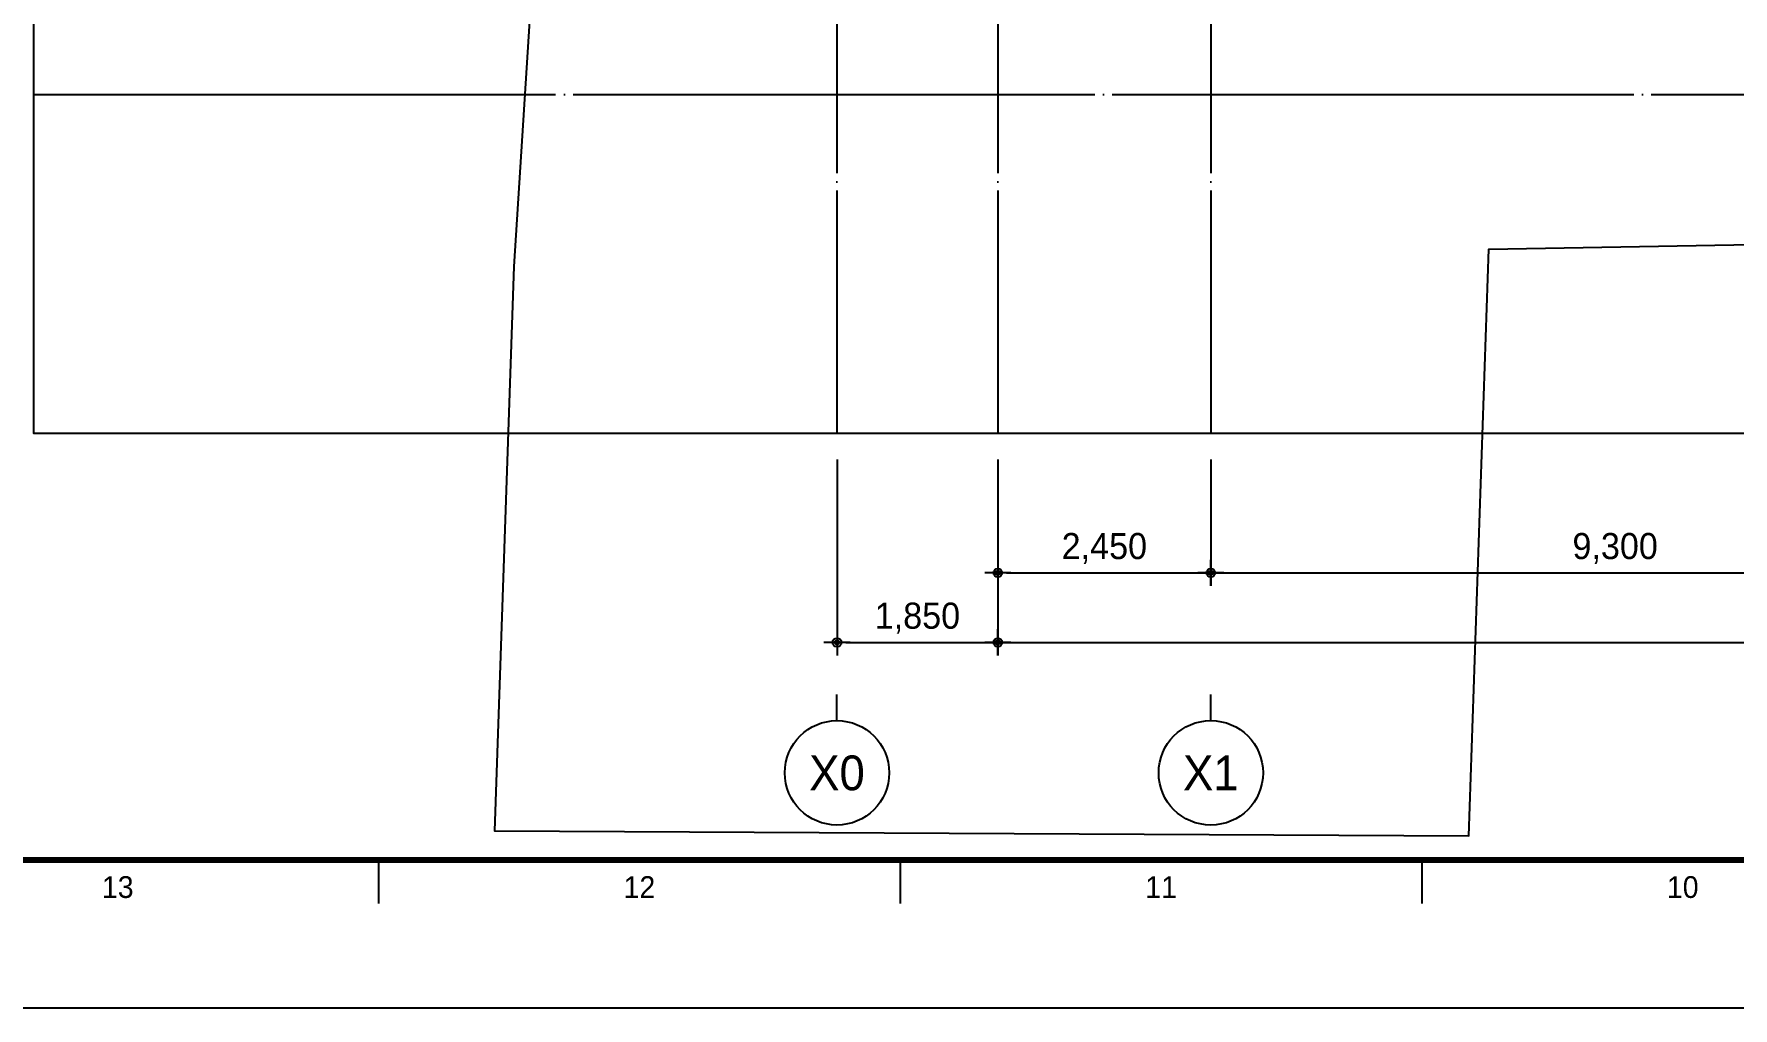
# Model space of a CAD drawing. Header units: millimetres. Extents: x 0 to 1390178, y 0 to 110113.
# Drawn here: x 512036 to 531578, y 0 to 11195 of the extents above; entities that cross this region are included whole.
import ezdxf
from ezdxf.enums import TextEntityAlignment as Align
from ezdxf.xclip import XClip

# ---------------------------------------------------------------- set-up
doc = ezdxf.new("R2010")
doc.units = ezdxf.units.MM
doc.header["$LTSCALE"] = 100
doc.header["$XCLIPFRAME"] = 0
doc.linetypes.add('X - 평면도$0$CEN', pattern=[62, 60, -1, 0, -1])
doc.layers.get('DEFPOINTS').update_dxf_attribs({"color": 145})
for name, color, linetype in [('AA-XXXX-DIMS', 7, 'Continuous'), ('DIM', 7, 'Continuous'), ('X - SHEET$0$AA-BORD-FORM', 7, 'Continuous'), ('X - SHEET$0$AA-BORD-TEXT', 3, 'Continuous'), ('X - 평면도$0$A-CEN', 1, 'X - 평면도$0$CEN'), ('X - 평면도$0$AA-XXXX-CNTL', 1, 'X - 평면도$0$CEN')]:
    doc.layers.add(name, color=color, linetype=linetype)
doc.layers.add('X - 평면도$0$DEFPOINT', color=163, linetype='Continuous', plot=False)
doc.styles.add('HAUD01', font='Dotum.ttf')
doc.styles.get("Standard").update_dxf_attribs({"font": 'Dotum.ttf'})
doc.styles.add('X - SHEET$0$HAUD01', font='Dotum.ttf')
doc.dimstyles.new('HAUD-100', dxfattribs={"dimscale": 100, "dimtxt": 3, "dimasz": 1, "dimexe": 0, "dimexo": 3, "dimgap": 1, "dimtad": 1, "dimdec": 0, "dimdsep": 46, "dimlunit": 6, "dimtxsty": 'HAUD01', "dimblk": 'DIMDOT', "dimcen": 2.5, "dimdle": 1.5, "dimclrd": 7, "dimclre": 7, "dimclrt": 3, "dimadec": 0, "dimazin": 0, "dimtfac": 1, "dimtdec": 0, "dimtix": 1, "dimtmove": 2, "dimatfit": 3, "dimfxl": 1, "dimtvp": 1, "dimtolj": 1, "dimtzin": 0, "dimarcsym": 0})

# ---------------------------------------------------------------- blocks, each defined once
blk = doc.blocks.new('X - SHEET$0$HAUDsheetV')
at = {"layer": 'X - SHEET$0$AA-BORD-FORM', "color": 2}
for p, q in [((121, 17), (121, 12)), ((181, 17), (181, 12)), ((241, 17), (241, 12))]:
    blk.add_line(p, q, dxfattribs=at)
at = {"layer": 'X - SHEET$0$AA-BORD-FORM', "color": 1}
blk.add_lwpolyline([(1, 0), (841, 0), (841, 594), (1, 594)], close=True, dxfattribs=at)
at = {"layer": 'X - SHEET$0$AA-BORD-FORM', "color": 2, "const_width": 0.682}
blk.add_lwpolyline([(21, 17), (21, 577), (821, 577), (821, 17)], close=True, dxfattribs=at)
at = {"layer": 'X - SHEET$0$AA-BORD-TEXT', "color": 7, "style": 'X - SHEET$0$HAUD01'}
for s, p in [('13', (91, 13.9)), ('12', (151, 13.9)), ('11', (211, 13.9)), ('10', (271, 13.9))]:
    blk.add_text(s, height=2.5, dxfattribs=at).set_placement(p, align=Align.MIDDLE_CENTER)
at = {"layer": 'X - SHEET$0$AA-BORD-TEXT', "color": 3, "style": 'X - SHEET$0$HAUD01'}
for tag, p in [('PJCode', (786, 567.94)), ('작성자', (786.11, 194.82)), ('검토자', (786.11, 181.82)), ('최종검토자', (786.11, 168.82)), ('승인자', (786.11, 155.82)), ('일자', (786.83, 144.02)), ('개정번호', (812, 65.92))]:
    blk.add_attdef(tag, text='', height=3, dxfattribs=at).set_placement(p, align=Align.MIDDLE_CENTER)
at = {"layer": 'X - SHEET$0$AA-BORD-TEXT', "color": 3, "lineweight": 30, "flags": 104}
blk.add_attdef('PJTitle', text='', height=4, dxfattribs=at).set_placement((787.25, 536.62), align=Align.MIDDLE_CENTER)
blk = doc.blocks.new('X - SHEET')
at = {"xscale": 100, "yscale": 100, "zscale": 100}
blk.add_blockref('X - SHEET$0$HAUDsheetV', (-100, 0), dxfattribs=at)
blk = doc.blocks.new('DIMDOT')
at = {"layer": 'AA-XXXX-DIMS'}
for p, q in [((-1.5, 0), (1.5, 0)), ((0, -1.5), (0, 1.5))]:
    blk.add_line(p, q, dxfattribs=at)
for radius in [0.5, 0.25]:
    blk.add_circle((0, 0), radius, dxfattribs=at)
blk = doc.blocks.new('*D359')
at = {"color": 7, "lineweight": -2, "transparency": 16777216}
for p, q in [((-41817, -11007), (-41817, -12307)), ((-32517, -11007), (-32517, -12307)), ((-41717, -12307), (-32617, -12307))]:
    blk.add_line(p, q, dxfattribs=at)
at = {"layer": 'DEFPOINTS', "color": 0, "transparency": 16777216}
for p in [(-41817, -10707, 0), (-32517, -10707, 0), (-32517, -12307)]:
    blk.add_point(p, dxfattribs=at)
at = {"color": 7, "lineweight": -2, "transparency": 16777216, "xscale": 100, "yscale": 100, "zscale": 100, "rotation": 180}
blk.add_blockref('DIMDOT', (-41817, -12307), dxfattribs=at)
at = {"color": 7, "lineweight": -2, "transparency": 16777216, "xscale": 100, "yscale": 100, "zscale": 100}
blk.add_blockref('DIMDOT', (-32517, -12307), dxfattribs=at)
at = {"color": 3, "transparency": 16777216, "insert": (-37167, -12028), "char_height": 300, "attachment_point": 5, "style": 'HAUD01'}
blk.add_mtext('\\A1;9,300', dxfattribs=at)
blk = doc.blocks.new('*D360')
at = {"color": 7, "lineweight": -2, "transparency": 16777216}
for p, q in [((-44267, -11007), (-44267, -12307)), ((-41817, -11007), (-41817, -12307)), ((-44167, -12307), (-41917, -12307))]:
    blk.add_line(p, q, dxfattribs=at)
at = {"layer": 'DEFPOINTS', "color": 0, "transparency": 16777216}
for p in [(-44267, -10707, 0), (-41817, -10707, 0), (-41817, -12307)]:
    blk.add_point(p, dxfattribs=at)
at = {"color": 7, "lineweight": -2, "transparency": 16777216, "xscale": 100, "yscale": 100, "zscale": 100, "rotation": 180}
blk.add_blockref('DIMDOT', (-44267, -12307), dxfattribs=at)
at = {"color": 7, "lineweight": -2, "transparency": 16777216, "xscale": 100, "yscale": 100, "zscale": 100}
blk.add_blockref('DIMDOT', (-41817, -12307), dxfattribs=at)
at = {"color": 3, "transparency": 16777216, "insert": (-43042, -12028), "char_height": 300, "attachment_point": 5, "style": 'HAUD01'}
blk.add_mtext('\\A1;2,450', dxfattribs=at)
blk = doc.blocks.new('*D383')
at = {"color": 7, "lineweight": -2, "transparency": 16777216}
for p, q in [((-46117, -11007), (-46117, -13107)), ((-44267, -11007), (-44267, -13107)), ((-46017, -13107), (-44367, -13107))]:
    blk.add_line(p, q, dxfattribs=at)
at = {"layer": 'DEFPOINTS', "color": 0, "transparency": 16777216}
for p in [(-46117, -10707, 0), (-44267, -10707, 0), (-44267, -13107)]:
    blk.add_point(p, dxfattribs=at)
at = {"color": 7, "lineweight": -2, "transparency": 16777216, "xscale": 100, "yscale": 100, "zscale": 100, "rotation": 180}
blk.add_blockref('DIMDOT', (-46117, -13107), dxfattribs=at)
at = {"color": 7, "lineweight": -2, "transparency": 16777216, "xscale": 100, "yscale": 100, "zscale": 100}
blk.add_blockref('DIMDOT', (-44267, -13107), dxfattribs=at)
at = {"color": 3, "transparency": 16777216, "insert": (-45192, -12828), "char_height": 300, "attachment_point": 5, "style": 'HAUD01'}
blk.add_mtext('\\A1;1,850', dxfattribs=at)
blk = doc.blocks.new('*D385')
at = {"color": 7, "lineweight": -2, "transparency": 16777216}
for p, q in [((-44267, -11007), (-44267, -13107)), ((-3417, -11007), (-3417, -13107)), ((-44167, -13107), (-3517, -13107))]:
    blk.add_line(p, q, dxfattribs=at)
at = {"layer": 'DEFPOINTS', "color": 0, "transparency": 16777216}
for p in [(-44267, -10707), (-3417, -10707), (-3417, -13107)]:
    blk.add_point(p, dxfattribs=at)
at = {"color": 7, "lineweight": -2, "transparency": 16777216, "xscale": 100, "yscale": 100, "zscale": 100, "rotation": 180}
blk.add_blockref('DIMDOT', (-44267, -13107), dxfattribs=at)
at = {"color": 7, "lineweight": -2, "transparency": 16777216, "xscale": 100, "yscale": 100, "zscale": 100}
blk.add_blockref('DIMDOT', (-3417, -13107), dxfattribs=at)
at = {"color": 3, "transparency": 16777216, "insert": (-23842, -12828), "char_height": 300, "attachment_point": 5, "style": 'HAUD01'}
blk.add_mtext('\\A1;40,850', dxfattribs=at)
blk = doc.blocks.new('X - 평면도$0$A$C9949ff83')
at = {"layer": 'DEFPOINTS'}
for points in [[(0, 59400), (84000, 59400), (84000, 0), (0, 0)], [(2000, 1700), (75000, 1700), (75000, 57700), (2000, 57700)]]:
    blk.add_lwpolyline(points, close=True, dxfattribs=at)
blk = doc.blocks.new('X - 평면도', base_point=(-475.4, -286.7))
at = {"layer": 'DEFPOINTS'}
blk.add_lwpolyline([(783286.2, 68689.6), (844213.6, 68689.6), (844213.6, 22495.2), (783286.2, 22495.2)], close=True, dxfattribs=at)
at = {"layer": 'X - 평면도$0$A-CEN', "color": 5}
for p, q in [((792522, 68689.6), (792522, 22495.2)), ((783286.2, 26393.1), (844213.6, 26393.1))]:
    blk.add_line(p, q, dxfattribs=at)
at = {"layer": 'X - 평면도$0$AA-XXXX-CNTL'}
for p, q in [((794372, 68689.6), (794372, 22495.2)), ((796822, 68689.6), (796822, 22495.2))]:
    blk.add_line(p, q, dxfattribs=at)
at = {"layer": 'X - 평면도$0$DEFPOINT'}
blk.add_lwpolyline([(838640.5, 68365.6), (821472.6, 68450.8), (816191.2, 68315.3), (809042.1, 68006.8), (790833.1, 66148.4), (790521.2, 57737.5), (790473, 49209.6), (789931.7, 42085), (788804.5, 24415.6), (788582.9, 17927.4), (799789, 17869.8), (800018.4, 24614.7), (818441.5, 24941.8), (817930.2, 30624.5), (838639.2, 33202.2)], close=True, dxfattribs=at)
blk.add_blockref('X - 평면도$0$A$C9949ff83', (775249.9, 15892.4))
blk = doc.blocks.new('지상부 치수 1')
at = {"layer": 'DIM'}
for p, q in [((-46117.3, -14007, 0), (-46117.3, -13707, 0)), ((-41817.3, -14007, 0), (-41817.3, -13707, 0))]:
    blk.add_line(p, q, dxfattribs=at)
for centre in [(-46117.3, -14607, 0), (-41817.3, -14607, 0)]:
    blk.add_circle(centre, 600, dxfattribs=at)
at = {"layer": 'DIM', "style": 'HAUD01'}
for s, p in [('X0', (-46117.3, -14607, 0)), ('X1', (-41817.3, -14607, 0))]:
    blk.add_text(s, height=400, dxfattribs=at).set_placement(p, align=Align.MIDDLE)
for base, p1, p2, picture, middle in [((-44267.2, -13107, 0), (-46117.3, -10707, 0), (-44267.2, -10707, 0), '*D383', (-45192.2, -12827.9, 0)), ((-41817.2, -12307, 0), (-44267.3, -10707, 0), (-41817.2, -10707, 0), '*D360', (-43042.2, -12027.9, 0)), ((-32517.2, -12307, 0), (-41817.3, -10707, 0), (-32517.2, -10707, 0), '*D359', (-37167.2, -12027.9, 0))]:
    dim = blk.add_linear_dim(base=base, p1=p1, p2=p2, angle=180, dimstyle='HAUD-100')
    dim.commit()
    dim.dimension.update_dxf_attribs({"geometry": picture, "text_midpoint": middle})
dim = blk.add_linear_dim(base=(-3417.3, -13107, 0), p1=(-44267.3, -10707, 0), p2=(-3417.3, -10707, 0), dimstyle='HAUD-100')
dim.commit()
dim.dimension.update_dxf_attribs({"geometry": '*D385', "text_midpoint": (-23842.3, -12827.9, 0)})

msp = doc.modelspace()

# ---------------------------------------------------------------- block references
ref = msp.add_blockref('X - 평면도', (-271725.3, -16179.1))
XClip(ref).set_block_clipping_path([(775249.9173510048, 15892.4063044167), (859249.9173510048, 75292.4063044167)])

# ---------------------------------------------------------------- next in the draw order: block references
for name, p in [('X - SHEET', (504000, 0)), ('지상부 치수 1', (567389.3, 17309.8))]:
    msp.add_blockref(name, p)

doc.saveas('drawing.dxf')
